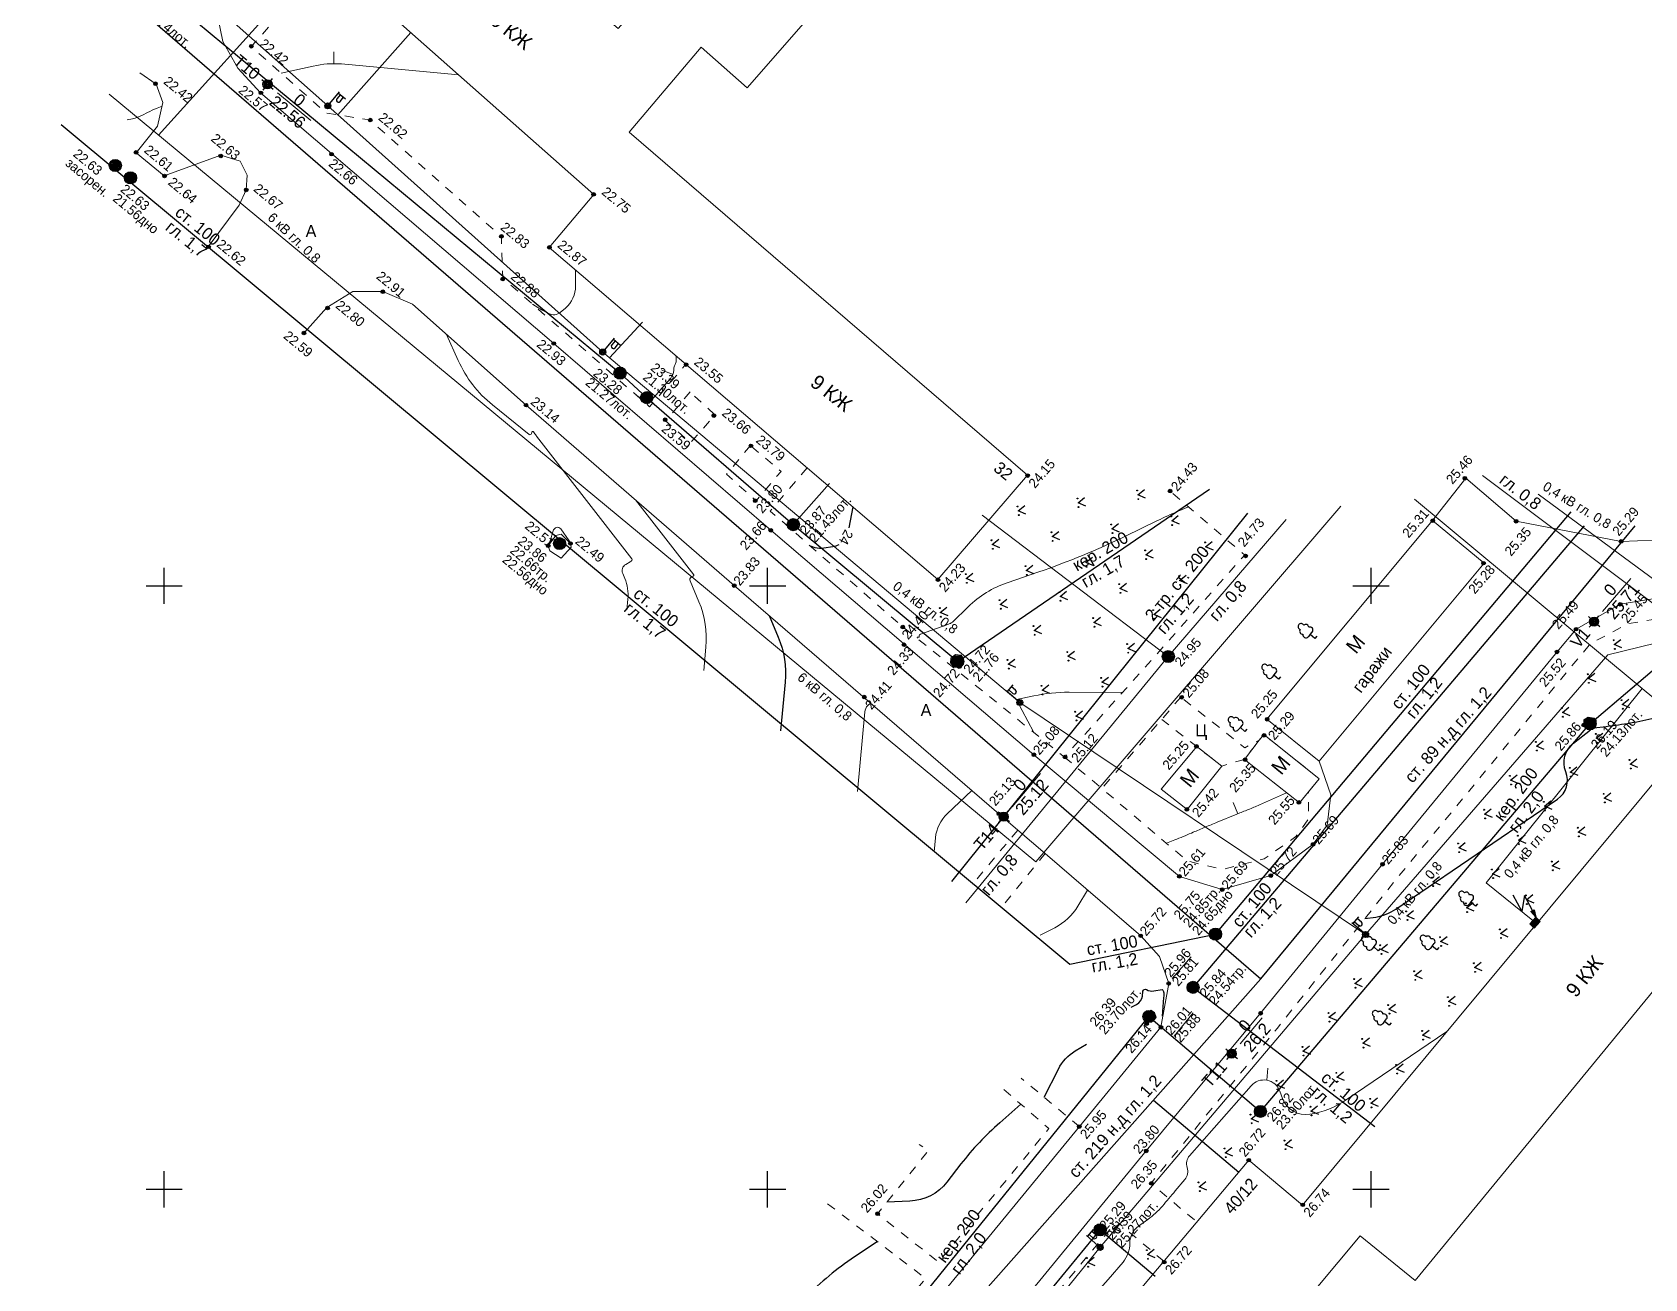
# Model space of a CAD drawing. Header units: metres. Extents: x 16881 to 20071, y 24181 to 25063.
# Drawn here: x 18339.1 to 18472.7, y 24442.6 to 24545.9 of the extents above; entities that cross this region are included whole.
import ezdxf
from ezdxf.enums import TextEntityAlignment as Align

# ---------------------------------------------------------------- set-up
doc = ezdxf.new("R2010")
doc.units = ezdxf.units.M
doc.linetypes.add('g5_01_5x1_5', pattern=[1.5, 0.75, -0.75])
for name, color, linetype in [('01_Геодезические пункты', 7, 'Continuous'), ('02_Сетка', 7, 'Continuous'), ('03_Здания и строения', 7, 'Continuous'), ('06_Инженерно-технические сооружения', 7, 'Continuous'), ('07_Объекты электропередачи', 7, 'Continuous'), ('10_Границы покрытий и угодий', 7, 'Continuous'), ('13_Растительность', 7, 'Continuous'), ('19_Горизонтали', 7, 'Continuous'), ('30_Канализация', 7, 'Continuous'), ('31_Водопровод', 7, 'Continuous'), ('32_Теплосеть', 7, 'Continuous'), ('33_Газопровод', 7, 'Continuous'), ('35_Телефон', 7, 'Continuous'), ('37_Кабель низкого напряжения', 7, 'Continuous'), ('38_Кабели высокого напряжения', 7, 'Continuous'), ('44_Крышки колодцев', 7, 'Continuous'), ('61_Отметки высоты поверхности', 7, 'Continuous')]:
    doc.layers.add(name, color=color, linetype=linetype)
doc.styles.add('LIKE11', font='bm431.shx')
doc.styles.add('LIKE14', font='p131.shx')
doc.styles.add('LIKE17', font='d431.shx')
doc.styles.add('LIKE32', font='peteri.shx')
doc.styles.add('LIKE36', font='pragmai.shx')
doc.styles.add('Line_GUGK', font='')
doc.styles.add('pragmai.shx', font='pragmai.shx')
doc.styles.get('Line_GUGK').set_extended_font_data('Bm431', italic=True)
doc.linetypes.add('g5_119_1', pattern='A,4,-1,[31,GUGK_2005.shx,S=0.1,R=0,X=0,Y=0],0.35,[31,GUGK_2005.shx,S=0.08,R=0,X=0,Y=0],3.3,[31,GUGK_2005.shx,S=0.08,R=180,X=0,Y=0],0.35,[31,GUGK_2005.shx,S=0.1,R=180,X=0,Y=0],-1', length=10)
doc.linetypes.add('g5_119_3', pattern='A,4,-1,[31,GUGK_2005.shx,S=0.1,R=0,X=0,Y=0],4,[31,GUGK_2005.shx,S=0.1,R=180,X=0,Y=0],-1', length=10)
doc.linetypes.add('g5_122_g', pattern='A,1,-1,1.5,-0.4,["Г",Line_GUGK,S=1,R=0,X=0,Y=-0.5],-1.5,1.5,-1,4,-1,4,-1,3', length=20.9)
doc.linetypes.add('g5_122_k', pattern='A,1,-1,1.5,-0.4,["К",Line_GUGK,S=1,R=0,X=0,Y=-0.5],-1.5,1.5,-1,4,-1,4,-1,3', length=20.9)
doc.linetypes.add('g5_122_kl', pattern='A,1,-1,1.5,-0.4,["Кл",Line_GUGK,S=1,R=0,X=0,Y=-0.5],-2.4,1.5,-1,4,-1,4,-1,3', length=21.8)
doc.linetypes.add('g5_122_t', pattern='A,1,-1,1.5,-0.4,["Т",Line_GUGK,S=1,R=0,X=0,Y=-0.5],-1.5,1.5,-1,4,-1,4,-1,3', length=20.9)
doc.linetypes.add('g5_122_v', pattern='A,1,-1,1.5,-0.4,["В",Line_GUGK,S=1,R=0,X=0,Y=-0.5],-1.5,1.5,-1,4,-1,4,-1,3', length=20.9)
doc.linetypes.add('g5_133_t', pattern='A,2,[27,GUGK_2005.shx,S=0.4,R=0,X=0,Y=0],2,-1,2,[27,GUGK_2005.shx,S=0.4,R=0,X=0,Y=0],2,-1,2,[27,GUGK_2005.shx,S=0.4,R=0,X=0,Y=0],2,-0.1,["V",Line_GUGK,S=1,R=0,X=0,Y=-0.5],-1', length=15.1)

# ---------------------------------------------------------------- blocks, each defined once
blk = doc.blocks.new('g5_012')
at = {"color": 92}
for points in [[(0, -1.5), (0, 1.5)], [(-1.5, 0), (1.5, 0)]]:
    blk.add_lwpolyline(points, dxfattribs=at)
blk = doc.blocks.new('g5_416')
at = {"color": 0}
blk.add_lwpolyline([(0.36, 0.6), (0, 0), (-0.36, 0.6)], dxfattribs=at)
for centre in [(-0.36, 0), (0.36, 0)]:
    blk.add_circle(centre, 0.0375, dxfattribs=at)
blk = doc.blocks.new('g5_330')
blk.add_hatch(color=0).paths.add_polyline_path([(0.15, 0, 1), (-0.15, 0, 1)])
at = {"color": 0}
blk.add_circle((0, 0), 0.15, dxfattribs=at)
blk = doc.blocks.new('g5_117kl')
h = blk.add_hatch(color=255)
h.paths.add_polyline_path([(0.42, 0.2, 0.633652), (-0.42, 0.2)])
h.paths.add_polyline_path([(-0.45, 0.12, 0.067116), (-0.46, 0, 0.067116), (-0.45, -0.12), (0.45, -0.12, 0.067116), (0.46, 0, 0.067116), (0.45, 0.12)])
h.paths.add_polyline_path([(-0.42, -0.2, 0.633652), (0.42, -0.2)])
at = {"color": 0}
for p, q in [((-0.47, 0.16), (0.47, 0.16)), ((-0.47, -0.16), (0.47, -0.16))]:
    blk.add_line(p, q, dxfattribs=at)
blk.add_circle((0, 0), 0.5, dxfattribs=at)
blk = doc.blocks.new('g5_005_1')
h = blk.add_hatch(color=255)
edge = h.paths.add_edge_path()
edge.add_arc((0, 0), 0.338, 0, 360)
edge = h.paths.add_edge_path(flags=16)
edge.add_arc((0, 0), 0.1, 0, 360)
at = {"color": 0}
for p, q in [((-0.625, 0), (-0.375, 0)), ((0, 0.625), (0, 0.375)), ((0.375, 0), (0.625, 0)), ((0, -0.375), (0, -0.625))]:
    blk.add_line(p, q, dxfattribs=at)
for radius in [0.375, 0.0625]:
    blk.add_circle((0, 0), radius, dxfattribs=at)
blk = doc.blocks.new('g5_110_1c')
h = blk.add_hatch(color=255)
edge = h.paths.add_edge_path()
edge.add_arc((0, 0), 0.212, 0, 360)
edge = h.paths.add_edge_path(flags=16)
edge.add_arc((0, 0), 0.0975, 0, 360)
h = blk.add_hatch(color=0)
edge = h.paths.add_edge_path()
edge.add_arc((0, 0), 0.06, 0, 360)
at = {"color": 0}
for p, q in [((0, 0.25), (0, 1.5)), ((0, 1.38), (0.75, 1.38))]:
    blk.add_line(p, q, dxfattribs=at)
blk.add_lwpolyline([(0.2, 1.38), (0.2, 0.93, 1.040016), (0.55, 0.93), (0.55, 1.38)], format="xyb", dxfattribs=at)
for radius in [0.25, 0.06]:
    blk.add_circle((0, 0), radius, dxfattribs=at)
blk = doc.blocks.new('g5_367_1')
at = {"color": 0}
for points in [[(0, 0.5), (-0.26, 0.5)], [(0, 0.5), (0.26, 0.5)], [(0, 0), (0, 0.5)], [(0.25, 0), (0, 0)]]:
    blk.add_lwpolyline(points, dxfattribs=at)
for centre, start, end in [((-0.2, 1.16), 97.9406, 227.8197), ((0, 1.5), 90, 202.242), ((0, 1.5), 337.758, 90), ((0.2, 1.16), 312.1803, 82.0594), ((-0.26, 0.75), 115.6346, 270), ((0.26, 0.75), 270, 64.3654)]:
    blk.add_arc(centre, 0.25, start, end, dxfattribs=at)
blk = doc.blocks.new('g5_117v')
h = blk.add_hatch(color=255)
h.paths.add_polyline_path([(-0.46, 0.04), (0.46, 0.04, 0.921954)])
h.paths.add_polyline_path([(0.46, -0.04), (-0.46, -0.04, 0.921954)])
at = {"color": 0}
blk.add_line((-0.5, 0), (0.5, 0), dxfattribs=at)
blk.add_circle((0, 0), 0.5, dxfattribs=at)
blk = doc.blocks.new('g5_117kb')
h = blk.add_hatch(color=255)
h.paths.add_polyline_path([(0.04, 0.04), (0.46, 0.04, 0.367426), (0.04, 0.46)])
h.paths.add_polyline_path([(-0.04, 0.46, 0.367426), (-0.46, 0.04), (-0.04, 0.04)])
h.paths.add_polyline_path([(-0.04, -0.04), (-0.46, -0.04, 0.367426), (-0.04, -0.46)])
h.paths.add_polyline_path([(0.04, -0.46, 0.367426), (0.46, -0.04), (0.04, -0.04)])
at = {"color": 0}
for points in [[(-0.5, 0), (0.5, 0)], [(0, 0.5), (0, -0.5)]]:
    blk.add_lwpolyline(points, dxfattribs=at)
blk.add_circle((0, 0), 0.5, dxfattribs=at)
blk = doc.blocks.new('g5_117sv')
h = blk.add_hatch(color=255)
h.paths.add_polyline_path([(-0.04, 0.46, 0.390634), (-0.46, 0, 0.11106), (-0.42, -0.2), (-0.04, 0.02)])
h.paths.add_polyline_path([(0.04, 0.02), (0.42, -0.2, 0.11106), (0.46, 0, 0.390634), (0.04, 0.46)])
h.paths.add_polyline_path([(-0.38, -0.26, 0.524447), (0.38, -0.26), (0, -0.04)])
at = {"color": 0}
for points in [[(0, 0.5), (0, 0)], [(0, 0), (-0.43, -0.25)], [(0.43, -0.25), (0, 0)]]:
    blk.add_lwpolyline(points, dxfattribs=at)
blk.add_circle((0, 0), 0.5, dxfattribs=at)
blk = doc.blocks.new('g5_113a')
blk.add_hatch(color=0).paths.add_polyline_path([(-0.375, 0), (0.375, 0), (0.375, 0.5), (-0.375, 0.5)])
at = {"color": 0}
blk.add_lwpolyline([(-0.375, 0), (0.375, 0), (0.375, 0.5), (-0.375, 0.5)], close=True, dxfattribs=at)
blk = doc.blocks.new('g5_112')
blk.add_hatch(color=0).paths.add_polyline_path([(0, 0), (0.08, 0.61), (0.36, 0.5)])
at = {"color": 0}
blk.add_lwpolyline([(0.22, 0.56), (0.75, 1.88), (-0.38, 1.2), (0.15, 2.6)], dxfattribs=at)
blk.add_lwpolyline([(0, 0), (0.08, 0.61), (0.36, 0.5)], close=True, dxfattribs=at)
blk = doc.blocks.new('g_scratch')
at = {"color": 0, "linetype": 'ByBlock', "lineweight": 15}
blk.add_line((0, 0), (1, 0), dxfattribs=at)

msp = doc.modelspace()

# ---------------------------------------------------------------- linework, layer by layer
at = {"layer": '01_Геодезические пункты', "color": 7, "lineweight": 20, "flags": 128}
for points in [[(18362.16, 24538.56), (18359.39, 24540.86)], [(18471.53, 24500.6), (18469.19, 24497.87)], [(18422.61, 24484.44), (18420.27, 24481.7)], [(18440.99, 24464.2), (18439.16, 24462.06)]]:
    msp.add_lwpolyline(points, dxfattribs=at)
at = {"layer": '03_Здания и строения', "color": 7, "linetype": 'Continuous', "lineweight": 20, "flags": 128}
for points in [[(18407.22, 24568.37), (18387.62, 24546.19), (18371.04, 24560.39), (18363.63, 24551.88), (18385.61, 24532.44), (18381.9, 24528.03), (18414.11, 24500.53), (18421.52, 24509.16), (18388.53, 24537.6), (18394.49, 24544.63), (18398.31, 24541.26), (18415.6, 24561.03), (18407.22, 24568.37)], [(18441.36, 24488.94), (18455.08, 24505.42), (18459.38, 24501.88), (18445.7, 24485.47), (18441.36, 24488.94)], [(18477.66, 24488.76), (18444.31, 24448.67), (18439.88, 24452.41), (18408.3, 24414.86), (18403.63, 24418.76), (18376.53, 24386.5), (18385.52, 24379), (18412.15, 24410.84), (18416.55, 24407.21), (18449.1, 24446.15), (18453.65, 24442.43), (18485.97, 24481.74), (18477.66, 24488.76)], [(18439.5, 24485.62), (18444.06, 24482.02), (18444.82, 24482.93), (18445.71, 24484.02), (18441.11, 24487.67), (18440.72, 24487.2), (18439.5, 24485.62)], [(18437.63, 24485.07), (18434.77, 24481.48), (18432.62, 24483.15), (18435.55, 24486.68), (18437.63, 24485.07)]]:
    msp.add_lwpolyline(points, dxfattribs=at)
at = {"layer": '06_Инженерно-технические сооружения', "color": 7, "linetype": 'Continuous', "lineweight": 20, "flags": 128}
for points in [[(18381.82, 24503.32), (18382.44, 24504.16), (18382.9, 24504.28), (18383.66, 24503.51), (18383.73, 24503.21), (18382.9, 24502.28), (18381.95, 24502.9), (18381.82, 24503.32)], [(18415.15, 24493.63), (18415.19, 24494), (18415.57, 24494.31), (18416.04, 24494.26), (18416.22, 24493.96), (18416.23, 24493.5), (18415.88, 24493.3), (18415.44, 24493.28), (18415.15, 24493.63)], [(18468, 24489.13), (18467.64, 24488.9), (18467.62, 24488.46), (18467.84, 24488.17), (18468.26, 24488.13), (18468.63, 24488.41), (18468.65, 24488.83), (18468.48, 24489.03), (18468, 24489.13)], [(18431.25, 24464.63), (18431.75, 24464.85), (18432.06, 24464.64), (18432.19, 24464.26), (18431.96, 24463.96), (18431.46, 24463.85), (18431.17, 24464.08), (18431.08, 24464.43), (18431.25, 24464.63)]]:
    msp.add_lwpolyline(points, dxfattribs=at)
at = {"layer": '10_Границы покрытий и угодий', "color": 7, "linetype": 'Continuous', "lineweight": 20, "flags": 128}
for points in [[(18382.28, 24520.08), (18357.98, 24540.84), (18356.09, 24542.89), (18354.86, 24545.11), (18354.41, 24547.26), (18354.83, 24550.36), (18356.33, 24553.47), (18358.68, 24556.09)], [(18353.64, 24528.09), (18356.22, 24531.53), (18356.8, 24532.81), (18356.88, 24534.02), (18356.3, 24535.18), (18354.68, 24535.68), (18350, 24533.98), (18347.68, 24535.87), (18349.45, 24538.1), (18349.89, 24540.06), (18349.33, 24541.58), (18347.98, 24542.51)], [(18455.08, 24505.42), (18457.84, 24508.91), (18462.02, 24505.37), (18470.72, 24503.68), (18477.5, 24503.96), (18482.98, 24505.04), (18488.78, 24506.77), (18494.36, 24508.83), (18498.06, 24511.32), (18509.27, 24524.93), (18520.97, 24539.04)], [(18379.98, 24514.97), (18370.57, 24523.35), (18368.13, 24524.39), (18365.64, 24524.39), (18363.48, 24523.06), (18361.63, 24520.98)], [(18382.28, 24520.08), (18400.26, 24504.6), (18422.06, 24486), (18434.12, 24475.93), (18437.67, 24474.83), (18441.69, 24475.99), (18445.2, 24478.59)], [(18360.46, 24384.33), (18360.79, 24386.28), (18380.76, 24409.23), (18390.94, 24421.34), (18396.27, 24427.67), (18399.18, 24428.9), (18403.72, 24429.88), (18404.99, 24430.34), (18407.55, 24432.95), (18425.84, 24455.19), (18432.59, 24463.42), (18433.23, 24467.05), (18432.47, 24469.28), (18430.91, 24471), (18422.99, 24477.81), (18420.72, 24479.76), (18419.16, 24481.11), (18397.23, 24500.02), (18379.98, 24514.97)], [(18445.2, 24478.59), (18446.35, 24480.17), (18446.66, 24482.69), (18445.7, 24485.47), (18441.36, 24488.94), (18455.08, 24505.42)], [(18497.26, 24490.4), (18496.39, 24494.14), (18494.45, 24496.96), (18492.32, 24498.39), (18475.53, 24499.27), (18470.65, 24498.47), (18466.99, 24496.41), (18465.41, 24494.52), (18450.95, 24476.93), (18440.85, 24464.59), (18431.37, 24453.18), (18411.34, 24428.76)]]:
    msp.add_lwpolyline(points, dxfattribs=at)
at = {"layer": '10_Границы покрытий и угодий', "color": 7, "linetype": 'g5_01_5x1_5', "lineweight": 20, "flags": 128}
for points in [[(18363.63, 24551.88), (18357.21, 24544.68), (18363.44, 24539.18), (18367.03, 24538.6), (18377.94, 24528.93), (18378.05, 24525.51), (18390.22, 24514.83), (18393.23, 24518.36)], [(18393.57, 24516.07), (18391.55, 24513.67), (18393.61, 24511.86), (18395.63, 24514.16), (18393.57, 24516.07)], [(18398.57, 24511.62), (18396.6, 24509.24), (18399.05, 24507.05), (18401.11, 24509.48), (18398.57, 24511.62)], [(18403.27, 24509.78), (18400.22, 24506.2), (18410.92, 24496.84), (18424.59, 24485.81), (18431.93, 24493.98), (18439.53, 24502.55), (18433.36, 24507.84)], [(18495.84, 24489.3), (18495.42, 24491.98), (18494, 24494.7), (18492.23, 24496.36), (18489.59, 24497.09), (18475.72, 24497.62), (18471.25, 24496.85), (18468.15, 24495.19), (18452.18, 24475.8), (18442.21, 24463.31), (18431.75, 24450.49), (18435.57, 24447.29)], [(18434.24, 24490.78), (18432.65, 24488.93), (18427.7, 24483.21), (18434.77, 24477.2), (18437.68, 24476.51), (18441.14, 24477.37), (18443.77, 24479.22), (18444.8, 24480.66), (18444.82, 24482.93), (18445.71, 24484.02), (18441.11, 24487.67), (18440.72, 24487.2), (18439.53, 24486.59), (18434.24, 24490.78)], [(18432.65, 24488.93), (18435.55, 24486.68), (18437.63, 24485.07), (18439.5, 24485.62), (18440.72, 24487.2)], [(18424.59, 24485.81), (18427.7, 24483.21)], [(18420.72, 24479.76), (18417.07, 24475.38)], [(18422.99, 24477.81), (18419.47, 24473.49)], [(18425.84, 24455.19), (18425.76, 24455.26), (18421.01, 24459.2)], [(18419.58, 24458.27), (18423.3, 24455.03), (18414.16, 24443.96), (18409.11, 24447.97), (18413.32, 24453.19), (18412.56, 24453.72)], [(18404.97, 24448.8), (18413.09, 24442.62), (18404.33, 24431.99), (18394.1, 24428.99), (18381.42, 24412.96)], [(18432.83, 24444.03), (18428.91, 24447.34), (18421.09, 24437.96), (18425.11, 24434.84)]]:
    msp.add_lwpolyline(points, dxfattribs=at)
at = {"layer": '19_Горизонтали', "color": 32, "linetype": 'Continuous', "lineweight": 20, "flags": 128}
for points, elevation in [([(18374.39, 24542.35), (18367.04, 24543.04, 0.003692), (18364.68, 24543.24), (18364.68, 24543.24, 0.074016), (18362.35, 24543.07), (18359.69, 24542.48)], 22.5), ([(18349.82, 24539.74), (18349.41, 24539.58, 0.024367), (18348.62, 24539.22), (18348.2, 24539, -0.063436), (18347.38, 24538.7), (18346.94, 24538.6)], 22.5), ([(18384.07, 24526.18), (18384.09, 24524.85, -0.225728), (18383.24, 24523.01), (18382.82, 24522.66, -0.300622), (18381.88, 24522.56), (18381.81, 24522.59, -0.019025), (18380.95, 24523.07), (18380.53, 24523.33)], 23), ([(18373.39, 24520.84), (18374.37, 24518.67, 0.118327), (18377.2, 24514.99), (18380.24, 24512.55, 0.535214), (18380.43, 24512.61), (18380.46, 24512.73, -0.251375), (18380.52, 24512.79), (18380.52, 24512.79, -0.326803), (18380.6, 24512.77), (18380.66, 24512.67, 0.012816), (18380.86, 24512.4), (18388.76, 24502.25, -0.348146), (18388.76, 24502.11), (18388.76, 24502.11, -0.094111), (18388.62, 24501.99), (18388.24, 24501.77, 0.380742), (18387.99, 24501.02), (18388.16, 24500.62, -0.12441), (18388.42, 24498.9), (18388.34, 24498)], 23), ([(18389.12, 24515.79), (18389.42, 24515.6, -0.021472), (18389.9, 24515.29), (18389.9, 24515.29, 0.389561), (18390.32, 24515.33), (18391.97, 24517.22, 0.168453), (18392.23, 24517.86), (18392.24, 24518.07, -0.143243), (18392.34, 24518.35), (18392.34, 24518.35, 0.159778), (18392.43, 24518.63), (18392.42, 24519.05)], 23.5), ([(18389.04, 24507.12), (18393.88, 24500.9, -0.348144), (18393.88, 24500.85), (18393.88, 24500.85, -0.094113), (18393.82, 24500.8), (18393.67, 24500.71, 0.380745), (18393.57, 24500.42), (18394.31, 24498.67, -0.124411), (18394.89, 24494.93), (18394.71, 24492.99)], 23.5), ([(18434.86, 24506.55), (18434.01, 24506.18, 0.012587), (18432.31, 24505.41), (18429.64, 24504.12, -0.030204), (18422.46, 24501.15), (18419.86, 24500.26, 0.110965), (18416.62, 24498.27), (18415.32, 24497, -0.113024), (18415.1, 24496.87), (18415.1, 24496.87, 0.004986), (18414.86, 24496.78), (18412.66, 24495.99, 0.355019), (18412.57, 24495.85), (18412.57, 24495.84, -0.458026), (18412.48, 24495.74), (18412.41, 24495.74, 0.548733), (18412.39, 24495.71), (18412.41, 24495.67)], 24.5), ([(18383.68, 24503.41), (18383.71, 24503.45, 0.348159), (18383.71, 24503.52), (18383.67, 24503.57, -0.012818), (18383.55, 24503.73), (18382.86, 24504.72, 0.326823), (18382.51, 24504.84), (18382.51, 24504.84, 0.251351), (18382.23, 24504.55), (18381.91, 24503.45)], 22.5), ([(18422.02, 24487.91), (18420.61, 24490.56, -0.335244), (18420.61, 24490.56), (18420.61, 24490.56, -0.138551), (18420.62, 24490.57), (18422.06, 24490.88, -0.05534), (18424.98, 24491.18), (18429.39, 24491.15)], 25), ([(18407.44, 24482.97), (18408.06, 24489.57, -0.182004), (18408.3, 24490.08), (18408.52, 24490.28)], 24.5), ([(18413.8, 24477.95), (18413.91, 24479.13, -0.182007), (18414.88, 24481.11), (18416.92, 24483.03)], 25), ([(18442.99, 24482.86), (18440.75, 24481.85, -0.011463), (18439.82, 24481.46), (18439.82, 24481.46, 0.00367), (18438.89, 24481.09), (18437.25, 24480.41, 0.000025), (18436.25, 24480), (18436.25, 24480, 0.002338), (18435.26, 24479.58), (18435.11, 24479.51, -0.003316), (18434.43, 24479.23), (18434.43, 24479.23, 0.000002), (18433.74, 24478.95), (18433.04, 24478.67)], 25.5), ([(18422.57, 24471.05), (18423.79, 24471.67, 0.139225), (18425.71, 24473.45), (18426.51, 24474.78)], 25.5), ([(18421.67, 24437.51), (18424.05, 24438.96, 0.079779), (18428.22, 24442.53), (18429.45, 24443.97, 0.179901), (18430.01, 24445.53), (18430.01, 24445.53, -0.242982), (18430.72, 24446.94), (18431.5, 24447.5, 0.060204), (18432.71, 24448.61), (18432.71, 24448.61, 0.000001), (18433.78, 24449.87), (18434.57, 24450.81, 0.264201), (18434.76, 24451.8), (18434.76, 24451.8, -0.268835), (18434.96, 24452.78), (18440.06, 24458.58, -0.565291), (18442.44, 24458.14), (18442.67, 24457.52, 0.35446), (18444.92, 24456.21), (18444.92, 24456.21, 0.111432), (18447.95, 24457.41), (18456.29, 24463.07)], 26.5)]:
    msp.add_lwpolyline(points, format="xyb", dxfattribs=dict(at, elevation=elevation))
at = {"layer": '19_Горизонтали', "color": 32, "linetype": 'Continuous', "lineweight": 30, "elevation": 24, "flags": 128}
msp.add_lwpolyline([(18407.06, 24506.54), (18406.74, 24504.82)], dxfattribs=at)
at = {"layer": '19_Горизонтали', "color": 32, "linetype": 'Continuous', "lineweight": 30, "flags": 128}
for points, elevation in [([(18405.89, 24503.41, -0.08434), (18405.39, 24503.23), (18404.67, 24503.11, -0.120296), (18403.93, 24503.16), (18403.56, 24503.28)], 24), ([(18400.12, 24497.53), (18400.88, 24495.74, -0.12441), (18401.45, 24492.03), (18401.07, 24487.98)], 24), ([(18480.04, 24494.55), (18479.97, 24494.84, 0.328204), (18479.59, 24495.15), (18479.5, 24495.16, 0.351), (18478.99, 24494.8), (18478.69, 24493.73, -0.290534), (18478.44, 24493.51), (18478.44, 24493.51, 0.258172), (18478.17, 24493.3), (18477.5, 24491.69, -0.233016), (18474.87, 24489.41), (18473.52, 24489.05, -0.022718), (18471.51, 24488.62), (18471.51, 24488.62, -0.012958), (18469.48, 24488.33), (18468.45, 24488.21)], 26), ([(18449.49, 24472.43), (18450.39, 24472.56, 0.111433), (18452.04, 24473.21), (18465.44, 24482.33, 0.351995), (18466.14, 24484.6), (18466.14, 24484.6, -0.332637), (18466.77, 24486.96), (18468.18, 24488.07)], 26), ([(18430.13, 24465.1), (18430.56, 24465.32, 0.250039), (18431.05, 24466.01), (18431.1, 24466.41, -0.560674), (18431.4, 24466.55), (18431.4, 24466.55, 0.190627), (18431.99, 24466.43), (18432.69, 24466.54, -0.345452), (18432.76, 24466.5), (18432.76, 24466.5, -0.03981), (18432.79, 24466.4), (18432.8, 24466.36, -0.06625), (18432.82, 24466.18), (18432.82, 24466.14, -0.012919), (18432.81, 24465.88), (18432.69, 24464.33)], 26), ([(18422.91, 24457.62), (18424.09, 24459.96, -0.142256), (18425.49, 24461.46), (18426.41, 24462.01)], 26), ([(18420.99, 24457.04), (18419.23, 24455.5, 0.048449), (18416.02, 24452.1), (18414.86, 24450.59, -0.221931), (18411.79, 24449.02), (18409.89, 24448.94)], 26), ([(18409.1, 24445.66), (18406.92, 24444.2, 0.06045), (18402.97, 24440.8), (18401.67, 24439.38, 0.029768), (18397.25, 24433.92), (18395.99, 24432.16, -0.161357), (18393.92, 24430.64), (18393.92, 24430.64, 0.2604), (18392.31, 24428.92), (18391.52, 24425.72)], 26)]:
    msp.add_lwpolyline(points, format="xyb", dxfattribs=dict(at, elevation=elevation))
at = {"layer": '30_Канализация', "color": 12, "linetype": 'g5_122_k', "lineweight": 30, "flags": 128}
for points in [[(18339.1, 24558.03), (18387.77, 24517.62), (18389.98, 24515.59), (18402.13, 24505.07), (18405.13, 24508.49)], [(18402.13, 24505.07), (18415.75, 24493.73), (18436.6, 24508.01)], [(18421.2, 24438.9), (18427.55, 24446.64), (18432.11, 24442.81)]]:
    msp.add_lwpolyline(points, dxfattribs=at)
at = {"layer": '30_Канализация', "color": 42, "linetype": 'g5_122_kl', "lineweight": 30, "flags": 128}
msp.add_lwpolyline([(18360.07, 24384.76), (18396.32, 24430.46), (18409.25, 24436.69), (18431.6, 24464.32), (18440.83, 24456.45), (18468.14, 24488.57), (18485.67, 24503.47)], dxfattribs=at)
at = {"layer": '31_Водопровод', "color": 94, "linetype": 'g5_122_v', "lineweight": 30, "flags": 128}
for points in [[(18341.45, 24538.22), (18425.05, 24468.66), (18437.11, 24471.14), (18466.57, 24506.13)], [(18435.25, 24466.73), (18467.68, 24504.98)], [(18435.25, 24466.73), (18450.31, 24455.19)]]:
    msp.add_lwpolyline(points, dxfattribs=at)
at = {"layer": '32_Теплосеть', "color": 5, "linetype": 'g5_122_t', "lineweight": 30, "flags": 128}
msp.add_lwpolyline([(18415.27, 24475.51), (18439.78, 24506.03)], dxfattribs=at)
at = {"layer": '33_Газопровод', "color": 132, "linetype": 'g5_122_g', "lineweight": 30, "flags": 128}
for points in [[(18339.07, 24555.5), (18440.88, 24467.44)], [(18376.56, 24402.15), (18397.3, 24427.44), (18409.1, 24431.57), (18440.88, 24467.44), (18471.89, 24504.98)], [(18431.98, 24457.38), (18439.05, 24451.43)]]:
    msp.add_lwpolyline(points, dxfattribs=at)
at = {"layer": '35_Телефон', "color": 6, "linetype": 'g5_133_t', "lineweight": 20, "flags": 128}
for points in [[(18511.43, 24530.98), (18479.77, 24493.72), (18459.23, 24509.15)], [(18417.77, 24505.85), (18433.2, 24494.14), (18442.97, 24505.51)], [(18433.2, 24494.14), (18416.41, 24473.73)]]:
    msp.add_lwpolyline(points, dxfattribs=at)
at = {"layer": '37_Кабель низкого напряжения', "color": 1, "linetype": 'g5_119_3', "lineweight": 20, "flags": 128}
for points in [[(18342.46, 24558.5), (18363.56, 24539.77), (18386.34, 24519.37), (18420.9, 24490.33), (18449.55, 24471.11), (18469.63, 24494.27), (18480.11, 24496.86)], [(18364.39, 24539.03), (18370.43, 24545.86)], [(18386.91, 24518.89), (18389.64, 24521.84)], [(18453.59, 24507.18), (18476.87, 24487.81)], [(18492.64, 24486.35), (18463.85, 24507.6)], [(18463.4, 24472.26), (18459.53, 24475.39), (18472.45, 24491.49)], [(18398.12, 24418.4), (18401, 24421.56), (18407.82, 24422.95), (18411.77, 24425.75), (18427.55, 24445.19), (18449.55, 24471.11)]]:
    msp.add_lwpolyline(points, dxfattribs=at)
at = {"layer": '38_Кабели высокого напряжения', "color": 1, "linetype": 'g5_119_1', "lineweight": 20, "flags": 128}
for points in [[(18349.54, 24537.34), (18360.66, 24549.68), (18357.56, 24552.57), (18375.11, 24572.9), (18344.17, 24599.79), (18354.51, 24611.97)], [(18447.49, 24506.61), (18422.22, 24477.13), (18345.45, 24540.73)]]:
    msp.add_lwpolyline(points, dxfattribs=at)
at = {"layer": '61_Отметки высоты поверхности', "color": 7, "linetype": 'Continuous', "lineweight": 5, "flags": 128}
for points in [[(18433.52, 24467.47), (18435.09, 24469.26)], [(18433.68, 24462.68), (18435.27, 24464.61)]]:
    msp.add_lwpolyline(points, dxfattribs=at)

# ---------------------------------------------------------------- block references
at = {"layer": '01_Геодезические пункты', "color": 7, "linetype": 'Continuous', "lineweight": 20}
for p, rotation in [((18358.56, 24541.56, 22.56), 320.2244407250127), ((18468.48, 24497.04, 25.71), 49.42757553168038), ((18419.56, 24480.87, 25.12), 49.42757553168038), ((18438.45, 24461.23, 26.2), 49.42757553168038)]:
    msp.add_blockref('g5_005_1', p, dxfattribs=dict(at, rotation=rotation))
at = {"layer": '02_Сетка', "color": 92, "linetype": 'Continuous', "lineweight": 15, "ltscale": 0.5}
for p in [(18350, 24500), (18400, 24500), (18450, 24500), (18350, 24450), (18400, 24450), (18450, 24450)]:
    msp.add_blockref('g5_012', p, dxfattribs=at)
at = {"layer": '07_Объекты электропередачи', "color": 7, "linetype": 'Continuous', "lineweight": 20}
for name, p, rotation in [('g5_110_1c', (18363.56, 24539.77), 320.2655484459036), ('g5_110_1c', (18386.34, 24519.37, 23.13), 320.2244407250127), ('g5_110_1c', (18420.9, 24490.33, 25.02), 49.42757553168038), ('g5_112', (18463.65, 24472.56), 49.46868666766576), ('g5_110_1c', (18449.55, 24471.11), 49.46868666766576), ('g5_113a', (18463.4, 24472.26), 227.2329347764352), ('g5_110_1c', (18427.55, 24445.19, 26.3), 49.42757553168038)]:
    msp.add_blockref(name, p, dxfattribs=dict(at, rotation=rotation))
at = {"layer": '13_Растительность', "color": 92, "linetype": 'Continuous', "lineweight": 20, "ltscale": 0.5, "rotation": 277.5631784342272}
for p in [(18425.72, 24506.88), (18430.67, 24507.54), (18420.76, 24506.22), (18433.48, 24505.39), (18423.57, 24504.08), (18428.52, 24504.73), (18418.61, 24503.42), (18431.33, 24502.58), (18436.29, 24503.24), (18421.42, 24501.27), (18426.38, 24501.93), (18416.46, 24500.61), (18429.18, 24499.78), (18434.14, 24500.44), (18419.27, 24498.46), (18424.23, 24499.12), (18414.31, 24497.8), (18427.03, 24496.97), (18431.99, 24497.63), (18422.08, 24496.31), (18429.84, 24494.82), (18470.15, 24495.13), (18419.93, 24493.5), (18424.88, 24494.16), (18427.69, 24492.01), (18468, 24492.32), (18422.74, 24491.36), (18425.54, 24489.21), (18465.85, 24489.51), (18470.81, 24490.17), (18463.7, 24486.71), (18468.66, 24487.37), (18471.47, 24485.22), (18461.55, 24483.9), (18466.51, 24484.56), (18469.32, 24482.41), (18459.41, 24481.09), (18464.36, 24481.75), (18467.17, 24479.6), (18457.26, 24478.29), (18462.21, 24478.94), (18460.06, 24476.14), (18465.02, 24476.79), (18455.11, 24475.48), (18457.91, 24473.33), (18462.87, 24473.99), (18452.96, 24472.67), (18455.76, 24470.52), (18460.72, 24471.18), (18450.81, 24469.86), (18453.62, 24467.71), (18458.57, 24468.37), (18448.66, 24467.06), (18451.47, 24464.91), (18456.42, 24465.56), (18446.51, 24464.25), (18454.27, 24462.76), (18444.36, 24461.44), (18449.32, 24462.1), (18452.12, 24459.95), (18442.21, 24458.63), (18447.17, 24459.29), (18449.98, 24457.14), (18440.06, 24455.83), (18445.02, 24456.48), (18437.91, 24453.02), (18442.87, 24453.68), (18435.76, 24450.21), (18428.66, 24446.75), (18426.51, 24443.94), (18431.47, 24444.6)]:
    msp.add_blockref('g5_416', p, dxfattribs=at)
at = {"layer": '13_Растительность', "color": 92, "linetype": 'Continuous', "lineweight": 20, "rotation": 49.46868666766576}
for p in [(18445.34, 24495.65), (18442.33, 24492.28), (18439.55, 24487.93), (18458.65, 24473.47), (18450.6, 24469.77), (18455.45, 24469.83), (18451.49, 24463.59)]:
    msp.add_blockref('g5_367_1', p, dxfattribs=at)
at = {"layer": '19_Горизонтали', "color": 32, "linetype": 'Continuous', "lineweight": -3}
for p, rotation in [((18364.05, 24543.26, 22.5), 89.7919276216029), ((18392.16, 24517.52, 23.5), 159.7660750267922), ((18438.96, 24481.12, 25.5), 112.4076196994314), ((18441.37, 24459.03, 26.5), 85.56656086516874)]:
    msp.add_blockref('g_scratch', p, dxfattribs=dict(at, rotation=rotation))
at = {"layer": '44_Крышки колодцев', "color": 7, "linetype": 'Continuous', "lineweight": 20}
for name, p, rotation in [('g5_117v', (18345.95, 24534.83, 22.63), 320.2244407250127), ('g5_117v', (18347.21, 24533.81, 22.63), 320.2244407250127), ('g5_117kb', (18387.77, 24517.62, 23.28), 320.2244407250127), ('g5_117kb', (18389.98, 24515.59, 23.39), 320.2244407250127), ('g5_117kb', (18402.13, 24505.07, 23.87), 49.42757553168038), ('g5_117v', (18382.76, 24503.5, 23.86), 320.2244407250127), ('g5_117sv', (18433.2, 24494.14, 24.95), 49.46868666766576), ('g5_117kb', (18415.75, 24493.73, 24.73), 49.42757553168038), ('g5_117kl', (18468.14, 24488.57, 26.19), 49.42757553168038), ('g5_117v', (18437.11, 24471.14, 25.75), 49.42757553168038), ('g5_117v', (18435.25, 24466.73, 25.84), 49.42757553168038), ('g5_117kl', (18431.6, 24464.32, 26.39), 49.42757553168038), ('g5_117kl', (18440.83, 24456.45, 26.82), 49.42757553168038), ('g5_117kb', (18427.55, 24446.64, 26.39), 49.42757553168038)]:
    msp.add_blockref(name, p, dxfattribs=dict(at, rotation=rotation))
at = {"layer": '61_Отметки высоты поверхности', "color": 7, "linetype": 'Continuous', "lineweight": 20}
for p, rotation in [((18357.22, 24544.71), 320.1837874390728), ((18349.28, 24541.6), 320.1837874390728), ((18358.01, 24540.85), 320.1837874390728), ((18367.08, 24538.59), 320.1837874390728), ((18347.67, 24535.91), 320.1837874390728), ((18354.69, 24535.62), 320.1837874390728), ((18363.87, 24535.77), 320.1837874390728), ((18350.03, 24533.96), 320.1837874390728), ((18356.8, 24532.81), 320.1837874390728), ((18385.58, 24532.44), 320.1837874390728), ((18353.68, 24528.09), 320.1837874390728), ((18377.94, 24528.96), 320.1837874390728), ((18381.92, 24528.04), 320.1837874390728), ((18378.05, 24525.42), 320.1837874390728), ((18368.11, 24524.37), 320.1837874390728), ((18363.54, 24523.02), 320.1837874390728), ((18361.58, 24520.95), 320.1837874390728), ((18382.28, 24520.08, 22.93), 320.2244407250127), ((18393.25, 24518.33), 320.1837874390728), ((18379.98, 24514.97, 23.14), 320.2244407250127), ((18391.51, 24513.76), 320.1837874390728), ((18395.55, 24514.11), 320.1837874390728), ((18398.62, 24511.6), 320.1837874390728), ((18421.55, 24509.13), 320.1837874390728), ((18457.77, 24508.92), 320.1837874390728), ((18398.97, 24507.05), 320.1837874390728), ((18433.35, 24507.85), 320.1837874390728), ((18455.11, 24505.39), 320.1837874390728), ((18462.02, 24505.35), 320.1837874390728), ((18400.26, 24504.6, 23.66), 49.42757553168038), ((18381.82, 24503.32, 22.51), 320.2244407250127), ((18382.77, 24503.52, 22.56), 320.2244407250127), ((18382.77, 24503.52, 22.66), 320.2244407250127), ((18383.66, 24503.51, 22.49), 320.2244407250127), ((18470.72, 24503.68, 25.29), 49.42757553168038), ((18439.61, 24502.48), 320.1837874390728), ((18459.32, 24501.88), 320.1837874390728), ((18397.23, 24500.02, 23.83), 49.42757553168038), ((18414.12, 24500.51), 320.1837874390728), ((18470.65, 24498.47, 25.45), 49.42757553168038), ((18411.2, 24496.58), 320.1837874390728), ((18466.99, 24496.41, 25.49), 49.42757553168038), ((18411.3, 24495.12), 320.1837874390728), ((18415.88, 24493.3, 24.71), 49.42757553168038), ((18465.41, 24494.52, 25.52), 49.42757553168038), ((18408.01, 24490.78), 320.1837874390728), ((18434.31, 24490.77), 320.1837874390728), ((18441.39, 24488.95), 320.1837874390728), ((18467.62, 24488.46, 26.16), 49.42757553168038), ((18435.53, 24486.69), 320.1837874390728), ((18441.14, 24487.61), 320.1837874390728), ((18422.06, 24486, 25.08), 49.42757553168038), ((18424.65, 24485.81), 320.1837874390728), ((18439.56, 24485.59), 320.1837874390728), ((18434.74, 24481.47), 320.1837874390728), ((18444.02, 24482.05), 320.1837874390728), ((18419.16, 24481.11, 25.13), 49.42757553168038), ((18445.2, 24478.59, 25.69), 49.42757553168038), ((18434.12, 24475.93, 25.61), 49.42757553168038), ((18441.69, 24475.99, 25.73), 49.42757553168038), ((18450.95, 24476.93, 25.83), 49.42757553168038), ((18437.67, 24474.83, 25.69), 49.42757553168038), ((18430.91, 24471, 25.72), 49.42757553168038), ((18433.23, 24467.05, 25.81), 49.42757553168038), ((18440.85, 24464.59, 25.97), 49.42757553168038), ((18431.41, 24463.72, 26.14), 49.42757553168038), ((18432.59, 24463.42, 25.88), 49.42757553168038), ((18425.82, 24455.19), 320.1837874390728), ((18431.37, 24453.18, 26.12), 49.42757553168038), ((18439.87, 24452.41), 320.1837874390728), ((18431.8, 24450.49), 320.1837874390728), ((18409.11, 24447.97), 320.1837874390728), ((18444.34, 24448.71), 320.1837874390728), ((18427.56, 24446.63, 25.29), 49.42757553168038), ((18432.86, 24443.96), 320.1837874390728)]:
    msp.add_blockref('g5_330', p, dxfattribs=dict(at, rotation=rotation))

# ---------------------------------------------------------------- texts
at = {"color": 7, "linetype": 'Continuous', "lineweight": 15, "ltscale": 0.5, "style": 'LIKE11'}
for s, rotation, p in [('20.74лот.', 320.2244, (18348.24, 24547.48)), ('засорен.', 320.2244, (18341.75, 24534.9)), ('22.63', 320.2244, (18342.39, 24535.67)), ('21.56дно', 320.2244, (18345.68, 24531.97)), ('22.63', 320.2244, (18346.31, 24532.74)), ('23.28', 320.2244, (18385.48, 24517.49)), ('21.30лот.', 320.2244, (18389.6, 24517.17)), ('23.39', 320.2244, (18390.24, 24517.94)), ('21.27лот.', 320.2244, (18384.84, 24516.72)), ('21.43лот.', 49.4276, (18403.95, 24503.51)), ('23.87', 49.4276, (18403.19, 24504.16)), ('22.66тр.', 320.2244, (18378.59, 24502.81)), ('23.86', 320.2244, (18379.23, 24503.58)), ('22.56дно', 320.2244, (18377.95, 24502.04)), ('24.72', 49.4276, (18416.75, 24492.64)), ('24.95', 49.4687, (18434.26, 24493.23)), ('21.76', 49.4276, (18417.51, 24491.99)), ('24.13лот.', 49.4276, (18469.5, 24485.76)), ('26.19', 49.4276, (18468.74, 24486.41)), ('25.75', 49.4276, (18434.18, 24472.27)), ('24.85тр.', 49.4276, (18434.94, 24471.62)), ('24.65дно', 49.4276, (18435.7, 24470.97)), ('25.84', 49.4276, (18436.32, 24465.82)), ('24.54тр.', 49.4276, (18437.08, 24465.17)), ('26.39', 49.4276, (18427.21, 24463.41)), ('23.70лот.', 49.4276, (18427.97, 24462.76)), ('26.82', 49.4276, (18441.89, 24455.53)), ('23.90лот.', 49.4276, (18442.65, 24454.88)), ('26.39', 49.4276, (18428.61, 24445.73)), ('25.27лот.', 49.4276, (18429.37, 24445.08))]:
    msp.add_text(s, height=0.8, rotation=rotation, dxfattribs=at).set_placement(p)
at = {"layer": '01_Геодезические пункты', "color": 7, "linetype": 'Continuous', "lineweight": 20, "ltscale": 0.5, "style": 'LIKE36'}
for s, rotation, p in [('T10', 320.2244, (18355.65, 24543.33)), ('22.56', 320.2244, (18358.62, 24539.95)), ('0', 320.2244, (18360.61, 24540.11)), ('0', 49.4276, (18469.95, 24499.07)), ('25.71', 49.4276, (18470.15, 24497.14)), ('V1', 49.4276, (18467.18, 24494.75)), ('0', 49.4276, (18421.04, 24482.9)), ('25.12', 49.4276, (18421.18, 24480.91)), ('T14', 49.4276, (18417.76, 24478)), ('0', 49.4276, (18439.67, 24462.96)), ('26.2', 49.4276, (18440.07, 24461.27)), ('T11', 49.4276, (18436.65, 24458.35))]:
    msp.add_text(s, height=1, rotation=rotation, dxfattribs=at).set_placement(p)
at = {"layer": '03_Здания и строения', "color": 7, "linetype": 'Continuous', "lineweight": 15}
for s, height, rotation, style, p in [('9 КЖ', 1.2, 321.9117, 'LIKE14', (18376.92, 24546.64)), ('9 КЖ', 1.2, 321.9117, 'LIKE14', (18403.44, 24516.65)), ('32', 1, 320.5453, 'LIKE36', (18418.64, 24509.61)), ('М', 1.2, 50.6509, 'LIKE14', (18448.75, 24494.28)), ('гаражи', 1, 52.7071, 'LIKE11', (18449.15, 24491.05)), ('М', 1.2, 50.6509, 'LIKE14', (18442.56, 24484.25)), ('М', 1.2, 50.6509, 'LIKE14', (18434.99, 24483.2)), ('9 КЖ', 1.2, 51.6682, 'LIKE14', (18466.98, 24465.81)), ('40/12', 1, 49.1051, 'LIKE36', (18438.47, 24447.85))]:
    msp.add_text(s, height=height, rotation=rotation, dxfattribs=dict(at, style=style)).set_placement(p)
at = {"layer": '10_Границы покрытий и угодий', "color": 7, "linetype": 'Continuous', "lineweight": 15, "style": 'LIKE11'}
for s, p in [('А', (18361.72, 24528.9)), ('А', (18412.68, 24489.21)), ('Ц', (18435.43, 24487.52))]:
    msp.add_text(s, height=1, dxfattribs=at).set_placement(p)
at = {"layer": '19_Горизонтали', "color": 32, "linetype": 'Continuous', "lineweight": 15, "style": 'pragmai.shx'}
msp.add_text('24', height=0.8, rotation=241.952, dxfattribs=at).set_placement((18406.5, 24504.02, 24), align=Align.MIDDLE_CENTER)
at = {"layer": '30_Канализация', "color": 12, "linetype": 'Continuous', "lineweight": 15, "style": 'LIKE32'}
for s, p in [('кер. 200', (18425.63, 24501.17)), ('гл. 1,7', (18426.36, 24499.8))]:
    msp.add_text(s, height=1, rotation=30.1419, dxfattribs=at).set_placement(p)
at = {"layer": '30_Канализация', "color": 42, "linetype": 'Continuous', "lineweight": 15, "style": 'LIKE32'}
for s, p in [('кер. 200', (18460.88, 24480.41)), ('гл. 2,0', (18462.08, 24479.44)), ('кер. 200', (18414.69, 24443.82)), ('гл. 2,0', (18415.89, 24442.85))]:
    msp.add_text(s, height=1, rotation=53.3085, dxfattribs=at).set_placement(p)
at = {"layer": '31_Водопровод', "color": 94, "linetype": 'Continuous', "lineweight": 15, "style": 'LIKE32'}
for s, rotation, p in [('ст. 100', 321.1098, (18350.81, 24530.78)), ('гл. 1,7', 321.1098, (18350.02, 24529.55)), ('ст. 100', 321.1098, (18388.79, 24499.17)), ('гл. 1,7', 321.1098, (18388.01, 24497.95)), ('ст. 100', 51.6154, (18452.34, 24489.68)), ('гл. 1,2', 51.6154, (18453.57, 24488.91)), ('ст. 100', 50.8019, (18439.15, 24471.61)), ('гл. 1,2', 47.6345, (18440.05, 24470.77)), ('ст. 100', 9.9705, (18426.53, 24469.36)), ('гл. 1,2', 9.9705, (18426.93, 24467.96)), ('ст. 100', 320.0242, (18445.77, 24459.08)), ('гл. 1,2', 320.0242, (18444.96, 24457.87))]:
    msp.add_text(s, height=1, rotation=rotation, dxfattribs=at).set_placement(p)
at = {"layer": '32_Теплосеть', "color": 5, "linetype": 'Continuous', "lineweight": 15, "style": 'LIKE32'}
for s, rotation, p in [('2 тр. ст. 200', 50.8451, (18431.95, 24497)), ('гл. 1,2', 49.7699, (18432.89, 24495.92))]:
    msp.add_text(s, height=1, rotation=rotation, dxfattribs=at).set_placement(p)
at = {"layer": '33_Газопровод', "color": 132, "linetype": 'Continuous', "lineweight": 15, "style": 'LIKE32'}
for s, p in [('ст. 89 н.д гл. 1,2', (18453.43, 24483.59)), ('ст. 219 н.д гл. 1,2', (18425.58, 24450.86))]:
    msp.add_text(s, height=1, rotation=48.5322, dxfattribs=at).set_placement(p)
at = {"layer": '35_Телефон', "color": 6, "linetype": 'Continuous', "lineweight": 15, "style": 'LIKE32'}
for rotation, p in [(322.3629, (18460.54, 24508.59)), (49.0058, (18437.23, 24496.98)), (50.2357, (18418.32, 24474.26))]:
    msp.add_text('гл. 0,8', height=1, rotation=rotation, dxfattribs=at).set_placement(p)
at = {"layer": '37_Кабель низкого напряжения', "color": 1, "linetype": 'Continuous', "lineweight": 15, "style": 'LIKE32'}
for rotation, p in [(328.5205, (18464.15, 24508.01)), (322.8712, (18410.3, 24499.8)), (50.2812, (18461.55, 24475.69)), (50.2812, (18451.89, 24471.85))]:
    msp.add_text('0,4 кВ гл. 0,8', height=0.8, rotation=rotation, dxfattribs=at).set_placement(p)
at = {"layer": '38_Кабели высокого напряжения', "color": 1, "linetype": 'Continuous', "lineweight": 15, "style": 'LIKE32'}
for rotation, p in [(316.915, (18358.51, 24530.42)), (319.5022, (18402.4, 24492.29))]:
    msp.add_text('6 кВ гл. 0,8', height=0.8, rotation=rotation, dxfattribs=at).set_placement(p)
at = {"layer": '61_Отметки высоты поверхности', "color": 7, "linetype": 'Continuous', "lineweight": 15, "ltscale": 0.5, "style": 'LIKE17'}
for s, rotation, p in [('22.42', 320.1838, (18357.82, 24544.79, 4.27)), ('22.42', 320.1838, (18349.88, 24541.68, 4.27)), ('22.57', 320.1838, (18356.09, 24540.94, 4.27)), ('22.62', 320.1838, (18367.68, 24538.68, 4.27)), ('22.61', 320.1838, (18348.27, 24535.99, 4.27)), ('22.63', 320.1838, (18353.81, 24536.94, 4.27)), ('22.66', 320.1838, (18363.55, 24534.86, 4.27)), ('22.64', 320.1838, (18350.25, 24533.32, 4.27)), ('22.67', 320.1838, (18357.34, 24532.78, 4.27)), ('22.75', 320.1838, (18386.18, 24532.52, 4.27)), ('22.83', 320.1838, (18377.8, 24529.59, 4.27)), ('22.62', 320.1838, (18354.28, 24528.18, 4.27)), ('22.87', 320.1838, (18382.52, 24528.12, 4.27)), ('22.91', 320.1838, (18367.51, 24525.53, 4.27)), ('22.88', 320.1838, (18378.65, 24525.5, 4.27)), ('22.80', 320.1838, (18364.14, 24523.11, 4.27)), ('22.59', 320.1838, (18359.82, 24520.59, 4.27)), ('22.93', 320.2244, (18380.8, 24519.89)), ('23.55', 320.1838, (18393.84, 24518.42, 4.27)), ('23.14', 320.2244, (18380.29, 24515.13)), ('23.66', 320.1838, (18396.14, 24514.2, 4.27)), ('23.59', 320.1838, (18391.14, 24512.88, 4.27)), ('23.79', 320.1838, (18398.97, 24511.96, 4.27)), ('25.46', 49.4276, (18456.75, 24508.36, 4.27)), ('24.15', 49.4276, (18422.15, 24508.03, 4.27)), ('24.43', 49.4276, (18433.95, 24507.77, 4.27)), ('23.80', 49.4276, (18399.57, 24505.95, 4.27)), ('24.73', 49.4276, (18439.49, 24503.16, 4.27)), ('25.31', 49.4276, (18453.12, 24503.91, 4.27)), ('25.29', 49.4276, (18470.53, 24504.07)), ('22.51', 320.2244, (18379.82, 24504.83)), ('23.66', 49.4276, (18398.23, 24502.9)), ('25.35', 49.4276, (18461.6, 24502.4, 4.27)), ('22.49', 320.2244, (18383.99, 24503.58)), ('23.83', 49.4276, (18397.7, 24499.95)), ('24.23', 49.4276, (18414.72, 24499.42, 4.27)), ('25.28', 49.4276, (18458.6, 24499.27, 4.27)), ('25.49', 49.4276, (18465.53, 24496.34)), ('25.45', 49.4276, (18471.25, 24496.85)), ('24.40', 49.4276, (18411.65, 24495.49, 4.27)), ('24.33', 49.4276, (18410.44, 24492.52, 4.27)), ('25.52', 49.4276, (18464.45, 24491.56)), ('24.72', 49.4276, (18414.24, 24490.69)), ('25.08', 49.4276, (18434.91, 24490.66, 4.27)), ('24.41', 49.4276, (18408.61, 24489.68, 4.27)), ('25.25', 49.4276, (18440.58, 24488.94, 4.27)), ('25.29', 49.4276, (18442, 24487.15, 4.27)), ('25.08', 49.4276, (18422.52, 24485.93)), ('25.86', 49.4276, (18465.74, 24486.26)), ('25.12', 49.4276, (18425.69, 24485.3, 4.27)), ('25.25', 49.4276, (18433.25, 24484.69, 4.27)), ('25.13', 49.4276, (18418.88, 24481.7)), ('25.35', 49.4276, (18438.78, 24482.82, 4.27)), ('25.42', 49.4276, (18435.7, 24480.76, 4.27)), ('25.55', 49.4276, (18442.01, 24480.13, 4.27)), ('25.69', 49.4276, (18445.67, 24478.52)), ('25.83', 49.4276, (18451.42, 24476.86)), ('25.61', 49.4276, (18434.59, 24475.86)), ('25.72', 49.4276, (18442.16, 24475.92)), ('25.69', 49.4276, (18438.14, 24474.76)), ('25.72', 49.4276, (18431.37, 24470.93)), ('25.96', 49.4687, (18433.4, 24467.5)), ('25.81', 49.4276, (18434.03, 24466.76)), ('26.01', 49.4687, (18433.47, 24462.72)), ('25.88', 49.4276, (18434.22, 24462.09)), ('26.14', 49.4276, (18430.16, 24461.2)), ('25.95', 49.4276, (18426.42, 24454.1, 4.27)), ('23.80', 49.4276, (18430.8, 24452.87, 4.27)), ('26.72', 49.4276, (18439.57, 24452.62, 4.27)), ('26.35', 49.4276, (18430.62, 24449.96, 4.27)), ('26.02', 49.4276, (18408.25, 24447.99, 4.27)), ('26.74', 49.4276, (18444.93, 24447.62, 4.27)), ('25.29', 49.4276, (18428.02, 24446.56)), ('26.72', 49.4276, (18433.46, 24442.87, 4.27))]:
    msp.add_text(s, height=0.8, rotation=rotation, dxfattribs=at).set_placement(p)

doc.saveas('drawing.dxf')
